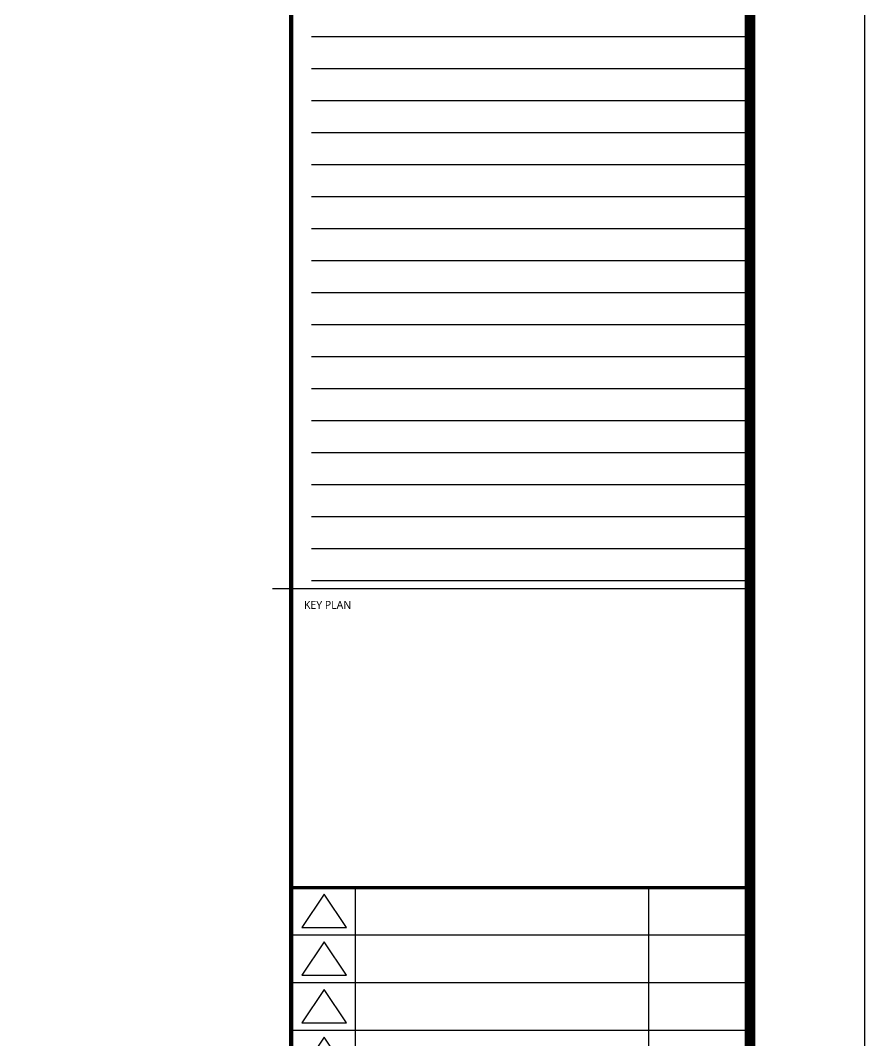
# Model space of a CAD drawing. Header units: millimetres. Extents: x 0 to 168200, y 0 to 118800.
# Drawn here: x 136545 to 168200, y 42465 to 80711 of the extents above; entities that cross this region are included whole.
import ezdxf
from ezdxf.enums import TextEntityAlignment as Align

# ---------------------------------------------------------------- set-up
doc = ezdxf.new("R2010")
doc.units = ezdxf.units.MM
doc.header["$LTSCALE"] = 200
doc.layers.get('DEFPOINTS').update_dxf_attribs({"color": 137})
doc.layers.add('XR-SHEET-SHT', color=5, linetype='Continuous')
doc.layers.add('XR-SHEET-TEMP', color=171, linetype='Continuous', plot=False)
doc.styles.add('맑은고딕1', font='')
doc.styles.get('맑은고딕1').set_extended_font_data('Malgun Gothic')

# ---------------------------------------------------------------- blocks, each defined once
blk = doc.blocks.new('XR-SHEET')
at = {"layer": 'DEFPOINTS', "linetype": 'Continuous', "ltscale": 2}
for points in [[(737.28, 400.56), (819.5, 400.56)], [(737.28, 400.56), (819.5, 400.56)], [(737.28, 394.56), (819.5, 394.56)], [(737.28, 394.56), (819.5, 394.56)], [(737.28, 388.56), (819.5, 388.56)], [(737.28, 388.56), (819.5, 388.56)], [(737.28, 382.56), (819.5, 382.56)], [(737.28, 382.56), (819.5, 382.56)], [(737.28, 376.56), (819.5, 376.56)], [(737.28, 376.56), (819.5, 376.56)], [(737.28, 370.56), (819.5, 370.56)], [(737.28, 370.56), (819.5, 370.56)], [(737.28, 364.56), (819.5, 364.56)], [(737.28, 364.56), (819.5, 364.56)], [(737.28, 358.56), (819.5, 358.56)], [(737.28, 358.56), (819.5, 358.56)], [(737.28, 352.56), (819.5, 352.56)], [(737.28, 352.56), (819.5, 352.56)], [(737.28, 346.56), (819.5, 346.56)], [(737.28, 346.56), (819.5, 346.56)], [(737.28, 340.56), (819.5, 340.56)], [(737.28, 340.56), (819.5, 340.56)], [(737.28, 334.56), (819.5, 334.56)], [(737.28, 334.56), (819.5, 334.56)], [(737.28, 328.56), (819.5, 328.56)], [(737.28, 328.56), (819.5, 328.56)], [(737.28, 322.56), (819.5, 322.56)], [(737.28, 322.56), (819.5, 322.56)], [(737.28, 316.56), (819.5, 316.56)], [(737.28, 316.56), (819.5, 316.56)], [(737.28, 310.56), (819.5, 310.56)], [(737.28, 310.56), (819.5, 310.56)], [(737.28, 304.56), (819.5, 304.56)], [(737.28, 304.56), (819.5, 304.56)], [(737.28, 298.56), (819.5, 298.56)], [(737.28, 298.56), (819.5, 298.56)]]:
    blk.add_lwpolyline(points, dxfattribs=at)
at = {"layer": 'XR-SHEET-SHT', "color": 5}
for p, q in [((819.5, 297), (733.5, 297)), ((819.5, 240.99), (733.5, 240.99)), ((745.5, 240.99), (745.5, 159)), ((800.5, 240.99), (800.5, 159)), ((819.5, 232.06), (733.5, 232.06)), ((819.5, 223.14), (733.5, 223.14)), ((819.5, 214.22), (733.5, 214.22))]:
    blk.add_line(p, q, dxfattribs=at)
blk.add_lwpolyline([(0, 594), (841, 594), (841, 0), (0, 0)], close=True, dxfattribs=at)
at = {"layer": 'XR-SHEET-SHT', "color": 5, "const_width": 2}
blk.add_lwpolyline([(46.5, 573), (819.5, 573), (819.5, 21), (46.5, 21)], close=True, dxfattribs=at)
at = {"layer": 'XR-SHEET-SHT', "color": 5}
for points, const_width in [([(733.5, 573), (733.5, 21)], 0.8), ([(733.5, 240.99), (819.5, 240.99)], 0.568)]:
    blk.add_lwpolyline(points, dxfattribs=dict(at, const_width=const_width))
at = {"layer": 'XR-SHEET-SHT', "color": 5, "flags": 128}
for points in [[(739.68, 239.75), (735.48, 233.5), (743.88, 233.5)], [(739.68, 230.82), (735.48, 224.58), (743.88, 224.58)], [(739.68, 221.9), (735.48, 215.65), (743.88, 215.65)], [(739.68, 212.98), (735.48, 206.73), (743.88, 206.73)]]:
    blk.add_lwpolyline(points, close=True, dxfattribs=at)
at = {"layer": 'XR-SHEET-TEMP'}
blk.add_line((733.5, 297), (730, 297), dxfattribs=at)
at = {"layer": 'XR-SHEET-SHT', "color": 7, "style": '맑은고딕1'}
blk.add_text('KEY PLAN', height=1.5, dxfattribs=at).set_placement((735.9, 294), align=Align.MIDDLE_LEFT)

msp = doc.modelspace()

# ---------------------------------------------------------------- block references
at = {"xscale": 200, "yscale": 200, "zscale": 200}
msp.add_blockref('XR-SHEET', (0, 0), dxfattribs=at)

doc.saveas('drawing.dxf')
